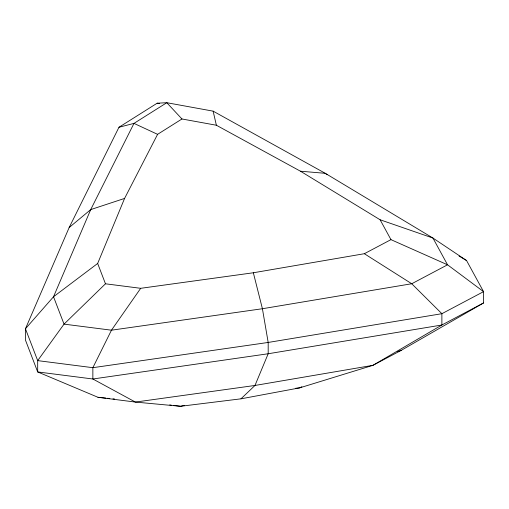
<?xml version="1.0" encoding="UTF-8"?>
<svg xmlns="http://www.w3.org/2000/svg" width="509" height="509" viewBox="0 0 509 509"><rect width="100%" height="100%" fill="white"/><g stroke="black" fill="none" stroke-linecap="round" stroke-linejoin="round"><path stroke-width="0.76" d="M97.658 263.465L124.578 198.427L157.586 134.338L181.961 118.979L216.376 125.239L300.469 171.215L380.102 219.767L432.943 238.053L466.556 260.532L483.55 291.651L483.55 302.957L401.207 350.37L372.938 365.328L299.731 387.852L240.967 398.827L180.561 406.29L135.4 402.078L97.963 397.287L37.685 371.933L25.45 340.076L25.45 328.769L69.16 227.548L118.966 127.263L157.154 103.206L166.799 102.71L213.125 111.147L325.264 173.314L432.943 238.053L447.545 264.801L483.55 291.651L441.882 313.697L268.186 342.449L92.861 367.689L37.685 360.626L25.45 328.769L53.528 296.747L97.658 263.465L105.471 283.799L140.694 288.31L253.342 272.767L364.349 253.711L390.957 239.637L447.545 264.801L411.736 283.748L262.415 308.728L111.465 330.195L64.039 324.125L37.685 360.626L37.685 371.933L92.861 378.995L268.186 353.755L441.882 325.003L483.55 302.957M140.694 288.31L111.465 330.195L92.861 367.689L92.861 378.995L135.4 402.078L254.984 385.459L372.938 365.328L441.882 325.003L441.882 313.697L411.736 283.748L364.349 253.711M105.471 283.799L64.039 324.125L53.528 296.747L90.71 209.6L133.982 123.388L166.799 102.71L181.961 118.979M240.967 398.827L254.984 385.459L268.186 353.755L268.186 342.449L262.415 308.728L253.342 272.767M69.16 227.548L90.71 209.6L124.578 198.427M301.843 386.738L299.731 387.852L295.774 388.24M397.472 351.655L401.207 350.37M118.966 127.263L133.982 123.388L157.586 134.338M184.36 405.349L180.561 406.29L173.588 405.393M300.469 171.215L325.264 173.314L327.083 174.714M97.963 397.287L105.859 398.102M107.444 398.267L109.81 398.509M112.973 398.84L114.557 398.999M169.713 404.897L171.266 405.094M157.154 103.206L159.495 103.632M459.048 256.046L466.556 260.532M380.102 219.767L390.957 239.637M213.125 111.147L216.376 125.239"/></g></svg>
